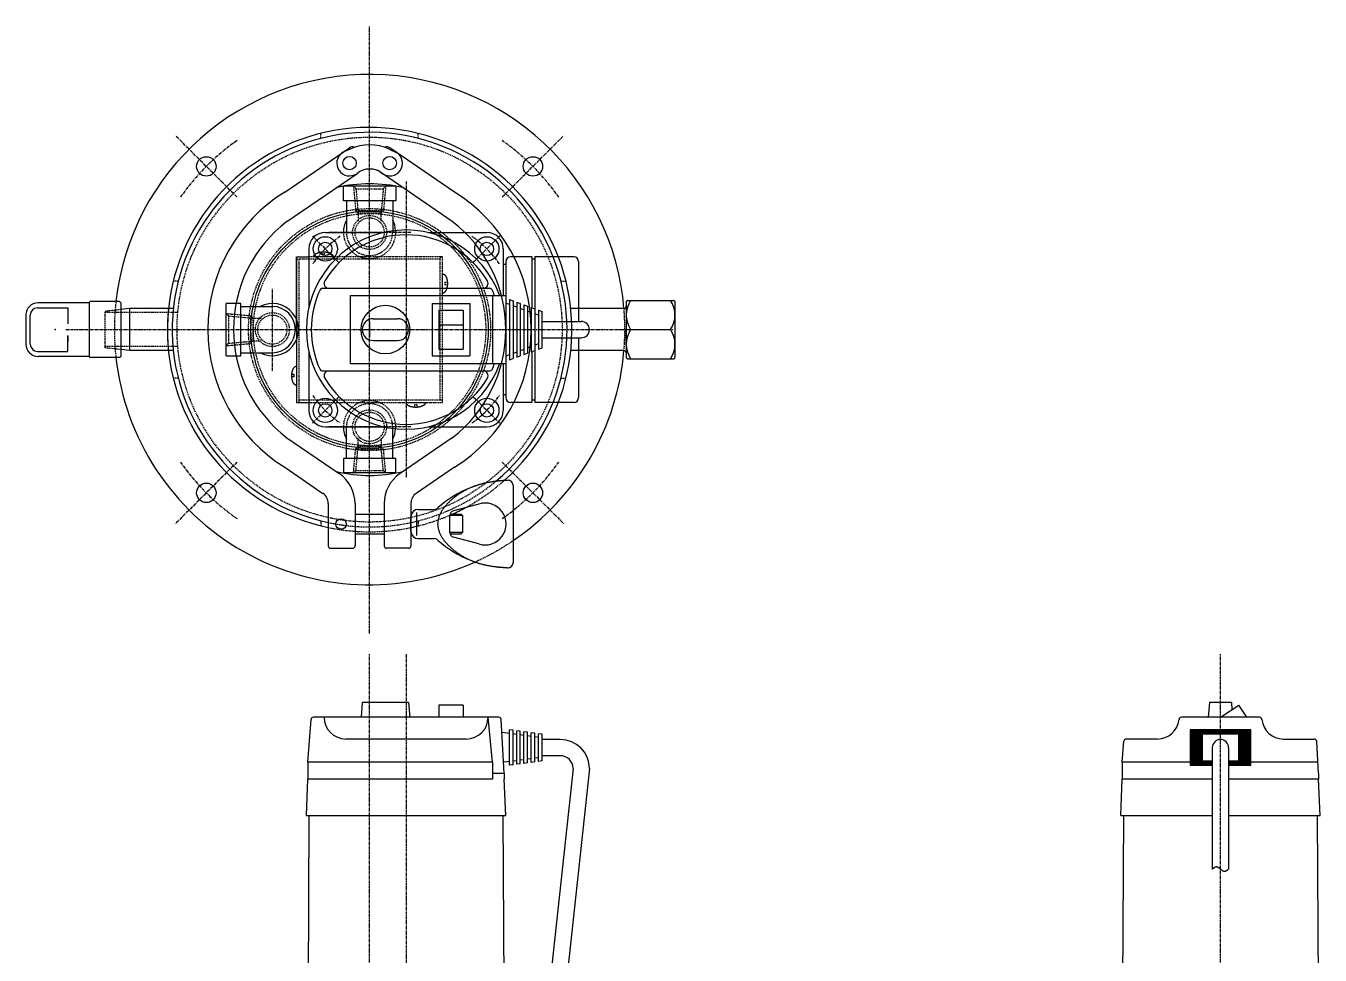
# Model space of a CAD drawing. Extents: x 248 to 1051, y -44 to 964.
# Drawn here: x 275 to 808, y 581 to 964 of the extents above; entities that cross this region are included whole.
import ezdxf

# ---------------------------------------------------------------- set-up
doc = ezdxf.new("R2010")
doc.units = 0
doc.linetypes.add('CENTER', pattern=[2, 1.25, -0.25, 0.25, -0.25])
doc.linetypes.add('DASHED', pattern=[0.75, 0.5, -0.25])
doc.layers.get('0').update_dxf_attribs({"linetype": 'CONTINUOUS'})
doc.layers.add('CENTER', color=1, linetype='CENTER')

msp = doc.modelspace()

# ---------------------------------------------------------------- linework, layer by layer
at = {"color": 3, "linetype": 'DASHED'}
for p, q in [((396.5, 917.21), (396.5, 919.28)), ((436.5, 917.21), (436.5, 919.28)), ((409.88, 897.52), (410.88, 896.52)), ((409.88, 897.52), (410.77, 887.54)), ((410.88, 896.52), (422.13, 896.52)), ((410.88, 896.52), (411.77, 886.54)), ((422.13, 896.52), (421.24, 886.54)), ((423.13, 897.52), (422.13, 896.52)), ((423.13, 897.52), (422.24, 887.54)), ((410.77, 887.54), (422.24, 887.54)), ((410.77, 887.54), (411.77, 886.54)), ((411.77, 886.54), (411.77, 883.15)), ((411.77, 886.54), (421.24, 886.54)), ((421.24, 883.15), (421.24, 886.54)), ((445.5, 868.52), (391.5, 868.52)), ((401.48, 868.52), (393.52, 868.52)), ((397, 869.52), (397, 870.5)), ((397, 869.52), (398, 869.52)), ((398, 869.52), (398, 870.5)), ((446.5, 868.52), (445.5, 868.52)), ((445.5, 868.52), (445.5, 867.52)), ((446.5, 809.52), (446.5, 868.52)), ((386.5, 867.52), (387.5, 867.52)), ((445.5, 867.52), (387.5, 867.52)), ((387.5, 809.52), (387.5, 867.52)), ((445.5, 809.52), (445.5, 867.52)), ((337.8, 858.52), (335.74, 858.52)), ((446.5, 853.53), (446.5, 861.5)), ((447.5, 858.02), (448.49, 858.02)), ((447.5, 858.02), (447.5, 857.02)), ((495.2, 858.52), (497.26, 858.52)), ((447.5, 857.02), (448.49, 857.02)), ((314.11, 846.75), (307.76, 846.02)), ((307.76, 831.02), (307.76, 846.02)), ((314.11, 845.52), (307.76, 845.52)), ((337.63, 845.52), (314.11, 845.52)), ((357.5, 845.14), (358.5, 844.14)), ((357.5, 845.14), (367.47, 844.25)), ((358.5, 844.14), (358.5, 832.89)), ((358.5, 844.14), (368.47, 843.25)), ((367.47, 844.25), (367.47, 832.78)), ((367.47, 844.25), (368.47, 843.25)), ((368.47, 843.25), (371.87, 843.25)), ((368.47, 843.25), (368.47, 833.78)), ((314.11, 831.52), (307.76, 831.52)), ((314.11, 830.29), (307.76, 831.02)), ((337.63, 831.52), (314.11, 831.52)), ((357.5, 831.89), (358.5, 832.89)), ((357.5, 831.89), (367.47, 832.78)), ((358.5, 832.89), (368.47, 833.78)), ((371.87, 833.78), (368.47, 833.78)), ((337.8, 818.52), (335.74, 818.52)), ((495.2, 818.52), (497.26, 818.52)), ((387.5, 808.52), (387.5, 809.52)), ((445.5, 809.52), (387.5, 809.52)), ((446.5, 809.52), (445.5, 809.52)), ((446.5, 808.52), (446.5, 809.52)), ((391.5, 808.52), (446.5, 808.52)), ((431.52, 808.52), (439.48, 808.52)), ((435, 807.52), (435, 806.53)), ((436, 807.52), (435, 807.52)), ((436, 807.52), (436, 806.53)), ((411.77, 790.49), (411.77, 793.88)), ((421.24, 793.88), (421.24, 790.49)), ((409.88, 779.52), (410.77, 789.49)), ((410.77, 789.49), (411.77, 790.49)), ((410.77, 789.49), (422.24, 789.49)), ((410.88, 780.52), (411.77, 790.49)), ((411.77, 790.49), (421.24, 790.49)), ((422.13, 780.52), (421.24, 790.49)), ((423.13, 779.52), (422.24, 789.49)), ((409.88, 779.52), (410.88, 780.52)), ((410.88, 780.52), (422.13, 780.52)), ((423.13, 779.52), (422.13, 780.52)), ((396.5, 759.82), (396.5, 757.76)), ((436.5, 759.82), (436.5, 757.76))]:
    msp.add_line(p, q, dxfattribs=at)
at = {"color": 7, "linetype": 'CONTINUOUS'}
for p, q in [((381.59, 895.12), (408.23, 913.36)), ((408.48, 912.84), (405.28, 911.35)), ((424.52, 912.84), (427.76, 911.32)), ((451.41, 895.12), (424.77, 913.36)), ((382.5, 883.02), (411.22, 902.68)), ((450.5, 883.02), (419.73, 904.08)), ((405.75, 891.52), (405.75, 897.52)), ((427.25, 897.52), (405.75, 897.52)), ((427.25, 897.52), (427.25, 891.52)), ((427.25, 891.52), (405.75, 891.52)), ((407, 891.52), (407, 878.52)), ((426, 891.52), (426, 878.52)), ((398.3, 878.52), (422.5, 878.52)), ((440.5, 878.52), (464.7, 878.52)), ((386.5, 868.52), (386.5, 867.52)), ((386.5, 838.52), (386.5, 868.52)), ((386.5, 868.52), (391.5, 868.52)), ((386.5, 868.52), (391.5, 868.52)), ((391.5, 871.72), (391.5, 847.52)), ((471.5, 871.72), (471.5, 852.52)), ((483.25, 868.52), (474.5, 868.52)), ((483.25, 868.52), (483.25, 847.57)), ((500.5, 868.52), (484.5, 868.52)), ((484.5, 868.52), (484.5, 808.52)), ((386.5, 867.52), (386.5, 867.52)), ((386.5, 867.52), (386.5, 808.52)), ((472.5, 865.38), (471.5, 865.38)), ((472.5, 866.52), (472.5, 810.52)), ((484.5, 867.52), (483.25, 867.52)), ((502.5, 866.52), (502.5, 841.87)), ((397.03, 855.52), (465.97, 855.52)), ((408.5, 852.52), (408.5, 824.52)), ((408.5, 852.52), (472.5, 852.52)), ((467, 852.52), (467, 824.52)), ((472.5, 852.52), (472.5, 824.52)), ((279.89, 847.48), (292.43, 847.48)), ((301.11, 849.52), (280.11, 849.52)), ((292.43, 847.48), (292.43, 840.91)), ((301.11, 849.52), (301.11, 827.52)), ((313.61, 850.02), (301.61, 850.02)), ((314.11, 849.52), (314.11, 827.52)), ((317.76, 847.17), (314.11, 846.75)), ((314.11, 846.75), (314.11, 830.29)), ((314.11, 846.75), (314.11, 830.29)), ((335.76, 847.17), (317.76, 847.17)), ((317.76, 847.17), (317.76, 829.87)), ((357.5, 827.77), (357.5, 849.27)), ((363.5, 849.27), (357.5, 849.27)), ((363.5, 827.77), (363.5, 849.27)), ((363.5, 848.02), (376.5, 848.02)), ((442.25, 849.27), (457.75, 849.27)), ((442.25, 849.27), (442.25, 827.77)), ((445, 846.52), (455, 846.52)), ((445, 846.52), (445, 830.52)), ((455, 846.52), (455, 830.52)), ((457.75, 849.27), (457.75, 827.77)), ((474, 848.84), (472.5, 849.39)), ((474, 850.97), (475.5, 850.42)), ((474, 850.97), (474, 826.07)), ((475.5, 850.42), (475.5, 826.62)), ((477, 847.74), (475.5, 848.29)), ((477, 849.87), (478.5, 849.32)), ((477, 849.87), (477, 827.17)), ((478.5, 849.32), (478.5, 827.72)), ((480, 846.64), (478.5, 847.19)), ((480, 848.77), (481.5, 848.22)), ((480, 848.77), (480, 828.27)), ((481.5, 848.22), (481.5, 828.82)), ((483, 847.67), (484.5, 847.12)), ((483, 847.67), (483, 829.37)), ((484.5, 847.12), (484.5, 829.92)), ((486, 846.57), (487.5, 846.02)), ((486, 846.57), (486, 830.47)), ((521.11, 847.17), (499.25, 847.17)), ((522.11, 850.02), (522.11, 848.17)), ((522.11, 848.17), (522.11, 828.87)), ((522.61, 850.52), (541.61, 850.52)), ((542.11, 850.02), (542.11, 827.02)), ((275.11, 844.52), (275.11, 832.52)), ((276.89, 832.55), (276.89, 844.48)), ((416.5, 841.66), (416.5, 835.38)), ((418, 843.02), (428, 843.02)), ((483, 845.54), (481.5, 846.09)), ((486, 844.44), (484.5, 844.99)), ((487.5, 831.02), (487.5, 846.02)), ((487.5, 841.87), (503.58, 841.87)), ((292.43, 829.55), (292.43, 836.12)), ((292.43, 835.99), (292.43, 833.45)), ((386.5, 838.52), (386.5, 808.52)), ((414.27, 838.52), (418.73, 838.52)), ((445, 840.52), (455, 840.52)), ((522.11, 838.52), (539.28, 838.52)), ((522.11, 831.98), (522.11, 838.52)), ((522.11, 831.98), (522.11, 838.52)), ((522.11, 831.98), (522.11, 838.52)), ((523.87, 838.52), (540.35, 838.52)), ((418, 834.02), (428, 834.02)), ((483, 831.5), (481.5, 830.95)), ((486, 832.6), (484.5, 832.05)), ((486, 830.47), (487.5, 831.02)), ((487.5, 835.17), (503.58, 835.17)), ((502.5, 835.17), (502.5, 810.52)), ((279.89, 829.55), (292.43, 829.55)), ((301.11, 827.52), (280.11, 827.52)), ((313.61, 827.02), (301.61, 827.02)), ((317.76, 829.87), (314.11, 830.29)), ((335.76, 829.87), (317.76, 829.87)), ((357.5, 827.77), (363.5, 827.77)), ((363.5, 829.02), (376.5, 829.02)), ((391.5, 829.52), (391.5, 805.32)), ((442.25, 827.77), (457.75, 827.77)), ((445, 830.52), (455, 830.52)), ((474, 828.2), (472.5, 827.65)), ((474, 826.07), (475.5, 826.62)), ((477, 829.3), (475.5, 828.75)), ((477, 827.17), (478.5, 827.72)), ((480, 830.4), (478.5, 829.85)), ((480, 828.27), (481.5, 828.82)), ((483, 829.37), (484.5, 829.92)), ((483.25, 829.46), (483.25, 808.52)), ((521.11, 829.87), (499.25, 829.87)), ((522.11, 828.87), (522.11, 827.02)), ((522.61, 826.52), (541.61, 826.52)), ((385.5, 820.02), (384.52, 820.02)), ((385.5, 819.02), (385.5, 820.02)), ((386.5, 823.5), (386.5, 815.53)), ((397.03, 821.52), (465.97, 821.52)), ((408.5, 824.52), (472.5, 824.52)), ((471.5, 824.52), (471.5, 805.32)), ((385.5, 819.02), (384.52, 819.02)), ((472.5, 811.65), (471.5, 811.65)), ((484.5, 809.51), (483.25, 809.51)), ((386.5, 808.52), (391.5, 808.52)), ((387.5, 808.52), (391.5, 808.52)), ((483.25, 808.52), (474.5, 808.52)), ((500.5, 808.52), (484.5, 808.52)), ((382.5, 794.02), (403.98, 779.32)), ((398.3, 798.52), (422.5, 798.52)), ((407, 785.52), (407, 798.52)), ((426, 785.52), (426, 798.52)), ((450.5, 794.02), (429.03, 779.32)), ((440.5, 798.52), (464.7, 798.52)), ((405.75, 785.52), (405.75, 779.52)), ((427.25, 785.52), (405.75, 785.52)), ((427.25, 779.52), (427.25, 785.52)), ((381.59, 781.92), (397.33, 771.14)), ((427.25, 779.52), (405.75, 779.52)), ((451.41, 781.92), (435.68, 771.14)), ((475.5, 774.52), (475.5, 742.52)), ((399.5, 767.02), (399.5, 749.52)), ((410.5, 766.94), (410.5, 749.52)), ((422.5, 766.94), (422.5, 749.52)), ((433.5, 767.02), (433.5, 749.52)), ((461.43, 766.74), (450.98, 763.92)), ((410.5, 762.52), (422.5, 762.52)), ((433.5, 755.52), (433.5, 761.52)), ((435.74, 763.3), (435.74, 753.74)), ((436.5, 764.52), (443.1, 764.52)), ((449.5, 755.05), (449.5, 761.99)), ((454.75, 761.97), (449.5, 761.97)), ((449.57, 762.52), (454.2, 762.52)), ((454.2, 762.52), (454.75, 761.97)), ((454.75, 761.97), (454.75, 755.07)), ((410.5, 754.52), (422.5, 754.52)), ((436.5, 752.52), (443.1, 752.52)), ((454.75, 755.07), (449.5, 755.07)), ((449.57, 754.52), (454.2, 754.52)), ((461.43, 750.29), (450.98, 753.12)), ((454.2, 754.52), (454.75, 755.07)), ((400.5, 748.52), (409.5, 748.52)), ((432.5, 748.52), (423.5, 748.52)), ((413.5, 685.02), (413, 679.02)), ((432.5, 685.02), (413.5, 685.02)), ((432.5, 685.02), (433, 679.02)), ((445, 684.02), (445, 679.02)), ((455, 684.02), (445, 684.02)), ((455, 684.02), (455, 679.02)), ((762, 685.02), (761.5, 679.02)), ((771, 685.02), (762, 685.02)), ((766.5, 679.02), (774, 684.02)), ((771, 685.02), (771.24, 682.17)), ((777.33, 679.02), (774, 684.02)), ((391.1, 660.52), (392.43, 678.09)), ((469.57, 679.02), (393.43, 679.02)), ((467, 660.52), (465.25, 679.02)), ((471.9, 656.02), (470.57, 678.09)), ((782.55, 679.02), (750.45, 679.02)), ((474, 672.32), (470.98, 672.72)), ((475.5, 673.62), (474, 673.82)), ((474, 659.22), (474, 673.82)), ((475.5, 659.42), (475.5, 673.62)), ((476.99, 671.92), (475.5, 672.12)), ((478.5, 673.22), (477, 673.42)), ((477, 659.62), (477, 673.42)), ((478.5, 659.82), (478.5, 673.22)), ((480, 671.52), (478.5, 671.72)), ((480, 660.02), (480, 673.02)), ((481.5, 672.82), (480, 673.02)), ((481.5, 660.22), (481.5, 672.82)), ((483, 671.12), (481.5, 671.32)), ((484.5, 672.42), (483, 672.62)), ((483, 660.42), (483, 672.62)), ((484.5, 660.62), (484.5, 672.42)), ((486, 670.72), (484.5, 670.92)), ((487.5, 672.02), (486, 672.22)), ((486, 660.82), (486, 672.22)), ((487.5, 661.02), (487.5, 672.02)), ((778.95, 673.82), (754.05, 673.82)), ((754.05, 673.82), (754.05, 659.22)), ((778.4, 673.62), (754.6, 673.62)), ((754.6, 673.62), (754.6, 659.42)), ((777.85, 673.42), (755.15, 673.42)), ((755.15, 673.42), (755.15, 659.62)), ((777.3, 673.22), (755.7, 673.22)), ((755.7, 673.22), (755.7, 659.82)), ((776.75, 673.02), (756.25, 673.02)), ((756.25, 673.02), (756.25, 660.02)), ((776.2, 672.82), (756.8, 672.82)), ((756.8, 672.82), (756.8, 660.22)), ((775.65, 672.62), (757.35, 672.62)), ((757.35, 672.62), (757.35, 660.42)), ((775.1, 672.42), (757.9, 672.42)), ((757.9, 672.42), (757.9, 660.62)), ((774.55, 672.22), (758.45, 672.22)), ((758.45, 672.22), (758.45, 660.82)), ((774, 672.02), (759, 672.02)), ((759, 672.02), (759, 661.02)), ((774, 661.02), (774, 672.02)), ((774.55, 660.82), (774.55, 672.22)), ((775.1, 660.62), (775.1, 672.42)), ((775.65, 660.42), (775.65, 672.62)), ((776.2, 660.22), (776.2, 672.82)), ((776.75, 660.02), (776.75, 673.02)), ((777.3, 659.82), (777.3, 673.22)), ((777.85, 659.62), (777.85, 673.42)), ((778.4, 659.42), (778.4, 673.62)), ((778.95, 659.22), (778.95, 673.82)), ((456.25, 670.02), (406.75, 670.02)), ((494.93, 669.87), (487.5, 669.87)), ((726.1, 660.52), (726.75, 669.09)), ((740.5, 670.02), (727.75, 670.02)), ((763.15, 666.52), (763.15, 616.52)), ((769.85, 666.52), (769.85, 616.52)), ((792.5, 670.02), (805.12, 670.02)), ((806.9, 656.02), (806.11, 669.08)), ((391.1, 660.52), (391.1, 653.52)), ((467, 660.52), (391.1, 660.52)), ((467, 660.52), (467, 653.52)), ((474, 660.72), (471.91, 660.44)), ((476.99, 661.11), (475.5, 660.92)), ((480, 661.52), (478.5, 661.32)), ((481.5, 660.22), (480, 660.02)), ((483, 661.92), (481.5, 661.72)), ((484.5, 660.62), (483, 660.42)), ((486, 662.32), (484.5, 662.12)), ((487.5, 661.02), (486, 660.82)), ((494.93, 663.17), (487.5, 663.17)), ((754.05, 660.52), (726.1, 660.52)), ((726.1, 660.52), (726.1, 653.52)), ((756.8, 660.22), (763.15, 660.22)), ((757.35, 660.42), (763.15, 660.42)), ((757.9, 660.62), (763.15, 660.62)), ((758.45, 660.82), (763.15, 660.82)), ((759, 661.02), (763.15, 661.02)), ((769.85, 661.02), (774, 661.02)), ((769.85, 660.82), (774.55, 660.82)), ((769.85, 660.62), (775.1, 660.62)), ((769.85, 660.42), (775.65, 660.42)), ((769.85, 660.22), (776.2, 660.22)), ((806.63, 660.52), (778.95, 660.52)), ((467, 656.02), (471.9, 656.02)), ((471.9, 656.02), (471.9, 653.52)), ((475.5, 659.42), (474, 659.22)), ((478.5, 659.82), (477, 659.62)), ((500.23, 657.87), (490.78, 570.69)), ((506.93, 657.87), (497.44, 570.32)), ((754.05, 659.22), (763.15, 659.22)), ((754.6, 659.42), (763.15, 659.42)), ((755.15, 659.62), (763.15, 659.62)), ((755.7, 659.82), (763.15, 659.82)), ((756.25, 660.02), (763.15, 660.02)), ((769.85, 660.02), (776.75, 660.02)), ((769.85, 659.82), (777.3, 659.82)), ((769.85, 659.62), (777.85, 659.62)), ((769.85, 659.42), (778.4, 659.42)), ((769.85, 659.22), (778.95, 659.22)), ((806.9, 656.02), (806.9, 653.52)), ((390.5, 638.52), (391.1, 653.52)), ((467, 653.52), (391.1, 653.52)), ((472.5, 638.52), (471.9, 653.52)), ((725.5, 638.52), (726.1, 653.52)), ((763.15, 653.52), (726.1, 653.52)), ((806.9, 653.52), (769.85, 653.52)), ((807.5, 638.52), (806.9, 653.52)), ((390.5, 638.52), (472.5, 638.52)), ((391.3, 567.02), (391.7, 638.52)), ((471.3, 638.52), (471.7, 567.02)), ((725.5, 638.52), (763.15, 638.52)), ((726.3, 567.02), (726.7, 638.52)), ((769.85, 638.52), (807.5, 638.52)), ((806.3, 638.52), (806.7, 567.02))]:
    msp.add_line(p, q, dxfattribs=at)
at = {"color": 3, "linetype": 'DASHED'}
for points in [[(393.52, 868.52, 0), (393.52, 868.57, 0), (393.52, 868.62, 0), (393.53, 868.66, 0), (393.54, 868.71, 0), (393.55, 868.76, 0), (393.56, 868.81, 0), (393.58, 868.86, 0), (393.59, 868.91, 0), (393.61, 868.96, 0), (393.64, 869, 0), (393.66, 869.05, 0), (393.69, 869.1, 0), (393.72, 869.14, 0), (393.75, 869.19, 0), (393.78, 869.24, 0), (393.82, 869.28, 0), (393.86, 869.33, 0), (393.9, 869.37, 0), (393.94, 869.42, 0), (393.99, 869.46, 0), (394.04, 869.5, 0), (394.08, 869.54, 0), (394.13, 869.59, 0), (394.19, 869.63, 0), (394.24, 869.67, 0), (394.3, 869.71, 0), (394.36, 869.75, 0), (394.42, 869.78, 0), (394.48, 869.82, 0), (394.55, 869.86, 0), (394.62, 869.9, 0), (394.68, 869.93, 0), (394.75, 869.97, 0), (394.83, 870, 0), (394.9, 870.03, 0), (394.97, 870.06, 0), (395.05, 870.09, 0), (395.13, 870.12, 0), (395.21, 870.15, 0), (395.29, 870.18, 0), (395.37, 870.21, 0), (395.45, 870.23, 0), (395.54, 870.26, 0), (395.62, 870.28, 0), (395.71, 870.3, 0), (395.8, 870.32, 0), (395.89, 870.35, 0), (395.98, 870.36, 0), (396.07, 870.38, 0), (396.16, 870.4, 0), (396.25, 870.42, 0), (396.34, 870.43, 0), (396.44, 870.44, 0), (396.53, 870.46, 0), (396.63, 870.47, 0), (396.72, 870.48, 0), (396.82, 870.49, 0), (396.92, 870.5, 0), (397.01, 870.5, 0), (397.11, 870.51, 0), (397.21, 870.51, 0), (397.31, 870.51, 0), (397.4, 870.52, 0), (397.5, 870.52, 0), (397.6, 870.52, 0), (397.7, 870.51, 0), (397.79, 870.51, 0), (397.89, 870.51, 0), (397.99, 870.5, 0), (398.08, 870.5, 0), (398.18, 870.49, 0), (398.28, 870.48, 0), (398.37, 870.47, 0), (398.47, 870.46, 0), (398.56, 870.44, 0), (398.66, 870.43, 0), (398.75, 870.42, 0), (398.84, 870.4, 0), (398.94, 870.38, 0), (399.02, 870.36, 0), (399.12, 870.35, 0), (399.2, 870.32, 0), (399.29, 870.3, 0), (399.38, 870.28, 0), (399.46, 870.26, 0), (399.55, 870.23, 0), (399.63, 870.21, 0), (399.71, 870.18, 0), (399.8, 870.15, 0), (399.87, 870.12, 0), (399.95, 870.09, 0), (400.03, 870.06, 0), (400.1, 870.03, 0), (400.18, 870, 0), (400.25, 869.97, 0), (400.32, 869.93, 0), (400.39, 869.9, 0), (400.45, 869.86, 0), (400.52, 869.82, 0), (400.58, 869.78, 0), (400.64, 869.75, 0), (400.7, 869.71, 0), (400.76, 869.67, 0), (400.81, 869.63, 0), (400.87, 869.59, 0), (400.92, 869.54, 0), (400.97, 869.5, 0), (401.01, 869.46, 0), (401.06, 869.42, 0), (401.1, 869.37, 0), (401.14, 869.33, 0), (401.18, 869.28, 0), (401.22, 869.24, 0), (401.25, 869.19, 0), (401.28, 869.14, 0), (401.31, 869.1, 0), (401.34, 869.05, 0), (401.37, 869, 0), (401.39, 868.96, 0), (401.41, 868.91, 0), (401.43, 868.86, 0), (401.44, 868.81, 0), (401.45, 868.76, 0), (401.46, 868.71, 0), (401.47, 868.66, 0), (401.48, 868.62, 0), (401.48, 868.57, 0), (401.49, 868.52, 0)], [(446.5, 861.5, 0), (446.55, 861.5, 0), (446.6, 861.5, 0), (446.65, 861.49, 0), (446.7, 861.48, 0), (446.75, 861.47, 0), (446.79, 861.46, 0), (446.84, 861.44, 0), (446.89, 861.42, 0), (446.94, 861.4, 0), (446.99, 861.38, 0), (447.03, 861.36, 0), (447.08, 861.33, 0), (447.13, 861.3, 0), (447.18, 861.27, 0), (447.22, 861.23, 0), (447.27, 861.2, 0), (447.31, 861.16, 0), (447.36, 861.12, 0), (447.4, 861.08, 0), (447.44, 861.03, 0), (447.49, 860.98, 0), (447.53, 860.93, 0), (447.57, 860.88, 0), (447.61, 860.83, 0), (447.65, 860.77, 0), (447.69, 860.72, 0), (447.73, 860.66, 0), (447.77, 860.6, 0), (447.81, 860.53, 0), (447.84, 860.47, 0), (447.88, 860.4, 0), (447.92, 860.33, 0), (447.95, 860.26, 0), (447.98, 860.19, 0), (448.01, 860.12, 0), (448.05, 860.04, 0), (448.08, 859.97, 0), (448.11, 859.89, 0), (448.14, 859.81, 0), (448.16, 859.73, 0), (448.19, 859.65, 0), (448.22, 859.57, 0), (448.24, 859.48, 0), (448.26, 859.39, 0), (448.29, 859.31, 0), (448.31, 859.22, 0), (448.33, 859.13, 0), (448.35, 859.04, 0), (448.37, 858.95, 0), (448.38, 858.86, 0), (448.4, 858.77, 0), (448.42, 858.67, 0), (448.43, 858.58, 0), (448.44, 858.48, 0), (448.45, 858.39, 0), (448.46, 858.29, 0), (448.47, 858.2, 0), (448.48, 858.1, 0), (448.49, 858, 0), (448.49, 857.91, 0), (448.5, 857.81, 0), (448.5, 857.71, 0), (448.5, 857.61, 0), (448.5, 857.52, 0), (448.5, 857.42, 0), (448.5, 857.32, 0), (448.5, 857.22, 0), (448.49, 857.13, 0), (448.49, 857.03, 0), (448.48, 856.93, 0), (448.47, 856.84, 0), (448.46, 856.74, 0), (448.45, 856.64, 0), (448.44, 856.55, 0), (448.43, 856.45, 0), (448.42, 856.36, 0), (448.4, 856.27, 0), (448.38, 856.17, 0), (448.37, 856.08, 0), (448.35, 855.99, 0), (448.33, 855.9, 0), (448.31, 855.81, 0), (448.29, 855.73, 0), (448.26, 855.64, 0), (448.24, 855.55, 0), (448.22, 855.47, 0), (448.19, 855.38, 0), (448.16, 855.3, 0), (448.14, 855.22, 0), (448.11, 855.14, 0), (448.08, 855.07, 0), (448.05, 854.99, 0), (448.01, 854.91, 0), (447.98, 854.84, 0), (447.95, 854.77, 0), (447.92, 854.7, 0), (447.88, 854.63, 0), (447.84, 854.57, 0), (447.81, 854.5, 0), (447.77, 854.44, 0), (447.73, 854.38, 0), (447.69, 854.32, 0), (447.65, 854.26, 0), (447.61, 854.2, 0), (447.57, 854.15, 0), (447.53, 854.1, 0), (447.49, 854.05, 0), (447.44, 854, 0), (447.4, 853.96, 0), (447.36, 853.91, 0), (447.31, 853.88, 0), (447.27, 853.84, 0), (447.22, 853.8, 0), (447.18, 853.77, 0), (447.13, 853.73, 0), (447.08, 853.7, 0), (447.03, 853.68, 0), (446.99, 853.65, 0), (446.94, 853.63, 0), (446.89, 853.61, 0), (446.84, 853.59, 0), (446.79, 853.58, 0), (446.75, 853.56, 0), (446.7, 853.55, 0), (446.65, 853.54, 0), (446.6, 853.54, 0), (446.55, 853.53, 0), (446.5, 853.53, 0)], [(439.49, 808.52, 0), (439.48, 808.47, 0), (439.48, 808.42, 0), (439.47, 808.37, 0), (439.46, 808.32, 0), (439.45, 808.27, 0), (439.44, 808.22, 0), (439.43, 808.17, 0), (439.41, 808.13, 0), (439.39, 808.08, 0), (439.37, 808.03, 0), (439.34, 807.98, 0), (439.31, 807.94, 0), (439.28, 807.89, 0), (439.25, 807.84, 0), (439.22, 807.8, 0), (439.18, 807.75, 0), (439.14, 807.71, 0), (439.1, 807.66, 0), (439.06, 807.62, 0), (439.01, 807.57, 0), (438.97, 807.53, 0), (438.92, 807.49, 0), (438.87, 807.45, 0), (438.81, 807.4, 0), (438.76, 807.37, 0), (438.7, 807.33, 0), (438.64, 807.29, 0), (438.58, 807.25, 0), (438.52, 807.21, 0), (438.45, 807.17, 0), (438.39, 807.14, 0), (438.32, 807.1, 0), (438.25, 807.07, 0), (438.18, 807.03, 0), (438.1, 807, 0), (438.03, 806.97, 0), (437.95, 806.94, 0), (437.87, 806.91, 0), (437.8, 806.88, 0), (437.71, 806.85, 0), (437.63, 806.83, 0), (437.55, 806.8, 0), (437.46, 806.78, 0), (437.38, 806.75, 0), (437.29, 806.73, 0), (437.2, 806.71, 0), (437.12, 806.69, 0), (437.02, 806.67, 0), (436.94, 806.65, 0), (436.84, 806.63, 0), (436.75, 806.62, 0), (436.66, 806.6, 0), (436.56, 806.59, 0), (436.47, 806.58, 0), (436.37, 806.57, 0), (436.28, 806.55, 0), (436.18, 806.55, 0), (436.08, 806.54, 0), (435.99, 806.53, 0), (435.89, 806.53, 0), (435.79, 806.52, 0), (435.7, 806.52, 0), (435.6, 806.52, 0), (435.5, 806.52, 0), (435.4, 806.52, 0), (435.31, 806.52, 0), (435.21, 806.52, 0), (435.11, 806.53, 0), (435.01, 806.53, 0), (434.92, 806.54, 0), (434.82, 806.55, 0), (434.72, 806.55, 0), (434.63, 806.57, 0), (434.53, 806.58, 0), (434.44, 806.59, 0), (434.34, 806.6, 0), (434.25, 806.62, 0), (434.16, 806.63, 0), (434.07, 806.65, 0), (433.98, 806.67, 0), (433.89, 806.69, 0), (433.8, 806.71, 0), (433.71, 806.73, 0), (433.62, 806.75, 0), (433.54, 806.78, 0), (433.45, 806.8, 0), (433.37, 806.83, 0), (433.29, 806.85, 0), (433.21, 806.88, 0), (433.13, 806.91, 0), (433.05, 806.94, 0), (432.97, 806.97, 0), (432.9, 807, 0), (432.83, 807.03, 0), (432.75, 807.07, 0), (432.68, 807.1, 0), (432.62, 807.14, 0), (432.55, 807.17, 0), (432.48, 807.21, 0), (432.42, 807.25, 0), (432.36, 807.29, 0), (432.3, 807.33, 0), (432.24, 807.37, 0), (432.19, 807.4, 0), (432.13, 807.45, 0), (432.08, 807.49, 0), (432.04, 807.53, 0), (431.99, 807.57, 0), (431.94, 807.62, 0), (431.9, 807.66, 0), (431.86, 807.71, 0), (431.82, 807.75, 0), (431.78, 807.8, 0), (431.75, 807.84, 0), (431.72, 807.89, 0), (431.69, 807.94, 0), (431.66, 807.98, 0), (431.64, 808.03, 0), (431.61, 808.08, 0), (431.59, 808.13, 0), (431.58, 808.17, 0), (431.56, 808.22, 0), (431.55, 808.27, 0), (431.54, 808.32, 0), (431.53, 808.37, 0), (431.52, 808.42, 0), (431.52, 808.47, 0), (431.52, 808.52, 0)]]:
    msp.add_polyline3d(points, dxfattribs=at)
at = {"color": 7, "linetype": 'CONTINUOUS'}
msp.add_polyline3d([(386.5, 815.53, 0), (386.45, 815.53, 0), (386.4, 815.54, 0), (386.35, 815.54, 0), (386.31, 815.55, 0), (386.26, 815.56, 0), (386.21, 815.58, 0), (386.16, 815.59, 0), (386.11, 815.61, 0), (386.06, 815.63, 0), (386.01, 815.65, 0), (385.97, 815.68, 0), (385.92, 815.7, 0), (385.87, 815.73, 0), (385.83, 815.77, 0), (385.78, 815.8, 0), (385.74, 815.84, 0), (385.69, 815.88, 0), (385.65, 815.91, 0), (385.6, 815.96, 0), (385.56, 816, 0), (385.51, 816.05, 0), (385.47, 816.1, 0), (385.43, 816.15, 0), (385.39, 816.2, 0), (385.35, 816.26, 0), (385.31, 816.32, 0), (385.27, 816.38, 0), (385.23, 816.44, 0), (385.19, 816.5, 0), (385.16, 816.57, 0), (385.12, 816.63, 0), (385.09, 816.7, 0), (385.05, 816.77, 0), (385.02, 816.84, 0), (384.99, 816.91, 0), (384.95, 816.99, 0), (384.92, 817.07, 0), (384.89, 817.14, 0), (384.87, 817.22, 0), (384.84, 817.3, 0), (384.81, 817.38, 0), (384.79, 817.47, 0), (384.76, 817.55, 0), (384.74, 817.64, 0), (384.71, 817.73, 0), (384.69, 817.81, 0), (384.67, 817.9, 0), (384.65, 817.99, 0), (384.63, 818.08, 0), (384.62, 818.17, 0), (384.6, 818.27, 0), (384.59, 818.36, 0), (384.57, 818.45, 0), (384.56, 818.55, 0), (384.55, 818.64, 0), (384.54, 818.74, 0), (384.53, 818.84, 0), (384.52, 818.93, 0), (384.52, 819.03, 0), (384.51, 819.13, 0), (384.51, 819.22, 0), (384.5, 819.32, 0), (384.5, 819.42, 0), (384.5, 819.52, 0), (384.5, 819.61, 0), (384.5, 819.71, 0), (384.51, 819.81, 0), (384.51, 819.91, 0), (384.52, 820, 0), (384.52, 820.1, 0), (384.53, 820.2, 0), (384.54, 820.29, 0), (384.55, 820.39, 0), (384.56, 820.48, 0), (384.57, 820.58, 0), (384.59, 820.67, 0), (384.6, 820.77, 0), (384.62, 820.86, 0), (384.63, 820.95, 0), (384.65, 821.04, 0), (384.67, 821.13, 0), (384.69, 821.22, 0), (384.71, 821.31, 0), (384.74, 821.39, 0), (384.76, 821.48, 0), (384.79, 821.57, 0), (384.81, 821.65, 0), (384.84, 821.73, 0), (384.87, 821.81, 0), (384.89, 821.89, 0), (384.92, 821.97, 0), (384.95, 822.04, 0), (384.99, 822.12, 0), (385.02, 822.19, 0), (385.05, 822.26, 0), (385.09, 822.33, 0), (385.12, 822.4, 0), (385.16, 822.47, 0), (385.19, 822.53, 0), (385.23, 822.6, 0), (385.27, 822.66, 0), (385.31, 822.72, 0), (385.35, 822.77, 0), (385.39, 822.83, 0), (385.43, 822.88, 0), (385.47, 822.93, 0), (385.51, 822.98, 0), (385.56, 823.03, 0), (385.6, 823.08, 0), (385.65, 823.12, 0), (385.69, 823.16, 0), (385.74, 823.2, 0), (385.78, 823.23, 0), (385.83, 823.27, 0), (385.87, 823.3, 0), (385.92, 823.33, 0), (385.97, 823.36, 0), (386.01, 823.38, 0), (386.06, 823.4, 0), (386.11, 823.42, 0), (386.16, 823.44, 0), (386.21, 823.46, 0), (386.26, 823.47, 0), (386.31, 823.48, 0), (386.35, 823.49, 0), (386.4, 823.5, 0), (386.45, 823.5, 0), (386.5, 823.5, 0)], dxfattribs=at)
at = {"color": 7}
for points in [[(473.44, 776.52, 0), (473.12, 776.49, 0), (472.81, 776.47, 0), (472.5, 776.44, 0), (472.18, 776.42, 0), (471.87, 776.39, 0), (471.56, 776.37, 0), (471.24, 776.34, 0), (470.93, 776.31, 0), (470.62, 776.28, 0), (470.3, 776.25, 0), (469.99, 776.23, 0), (469.68, 776.19, 0), (469.36, 776.16, 0), (469.05, 776.13, 0), (468.73, 776.09, 0), (468.42, 776.06, 0), (468.11, 776.02, 0), (467.79, 775.98, 0), (467.48, 775.94, 0), (467.16, 775.9, 0), (466.85, 775.85, 0), (466.54, 775.8, 0), (466.22, 775.76, 0), (465.9, 775.71, 0), (465.59, 775.65, 0), (465.27, 775.6, 0), (464.96, 775.54, 0), (464.64, 775.48, 0), (464.33, 775.41, 0), (464.01, 775.35, 0), (463.7, 775.27, 0), (463.38, 775.2, 0), (463.06, 775.13, 0), (462.75, 775.05, 0), (462.43, 774.97, 0), (462.12, 774.88, 0), (461.8, 774.79, 0), (461.48, 774.7, 0), (461.16, 774.6, 0), (460.85, 774.5, 0), (460.53, 774.4, 0), (460.21, 774.29, 0), (459.89, 774.18, 0), (459.57, 774.06, 0), (459.25, 773.94, 0), (458.93, 773.82, 0), (458.62, 773.69, 0), (458.3, 773.55, 0), (457.98, 773.42, 0), (457.65, 773.27, 0), (457.33, 773.13, 0), (457.01, 772.97, 0), (456.69, 772.82, 0), (456.38, 772.66, 0), (456.06, 772.49, 0), (455.74, 772.32, 0), (455.42, 772.15, 0), (455.11, 771.97, 0), (454.79, 771.79, 0), (454.48, 771.6, 0), (454.17, 771.41, 0), (453.86, 771.22, 0), (453.55, 771.02, 0), (453.24, 770.82, 0), (452.94, 770.62, 0), (452.64, 770.41, 0), (452.34, 770.2, 0), (452.05, 769.98, 0), (451.75, 769.76, 0), (451.47, 769.54, 0), (451.18, 769.32, 0), (450.9, 769.09, 0), (450.62, 768.86, 0), (450.35, 768.63, 0), (450.08, 768.39, 0), (449.81, 768.15, 0), (449.55, 767.91, 0), (449.29, 767.66, 0), (449.04, 767.42, 0), (448.79, 767.17, 0), (448.55, 766.92, 0), (448.31, 766.66, 0), (448.08, 766.41, 0), (447.86, 766.15, 0), (447.64, 765.89, 0), (447.42, 765.63, 0), (447.21, 765.36, 0), (447.01, 765.1, 0), (446.82, 764.83, 0), (446.63, 764.56, 0), (446.45, 764.29, 0), (446.27, 764.02, 0), (446.1, 763.74, 0), (445.94, 763.47, 0), (445.79, 763.19, 0), (445.64, 762.91, 0), (445.51, 762.63, 0), (445.38, 762.35, 0), (445.26, 762.07, 0), (445.14, 761.79, 0), (445.04, 761.51, 0), (444.94, 761.22, 0), (444.86, 760.94, 0), (444.78, 760.65, 0), (444.71, 760.37, 0), (444.65, 760.08, 0), (444.6, 759.79, 0), (444.56, 759.51, 0), (444.53, 759.22, 0), (444.51, 758.93, 0), (444.5, 758.64, 0), (444.5, 758.36, 0), (444.51, 758.07, 0), (444.54, 757.78, 0), (444.57, 757.49, 0), (444.61, 757.21, 0), (444.66, 756.92, 0), (444.72, 756.63, 0), (444.79, 756.35, 0), (444.87, 756.06, 0), (444.96, 755.78, 0), (445.05, 755.49, 0), (445.16, 755.21, 0), (445.27, 754.93, 0), (445.39, 754.65, 0), (445.52, 754.37, 0), (445.66, 754.09, 0), (445.81, 753.81, 0), (445.96, 753.53, 0), (446.13, 753.26, 0), (446.29, 752.98, 0), (446.47, 752.71, 0), (446.65, 752.44, 0), (446.84, 752.17, 0), (447.04, 751.9, 0), (447.24, 751.63, 0), (447.45, 751.37, 0), (447.67, 751.11, 0), (447.89, 750.85, 0), (448.11, 750.59, 0), (448.35, 750.33, 0), (448.58, 750.08, 0), (448.82, 749.83, 0), (449.07, 749.58, 0), (449.33, 749.33, 0), (449.58, 749.09, 0), (449.85, 748.85, 0), (450.11, 748.61, 0), (450.38, 748.37, 0), (450.66, 748.14, 0), (450.94, 747.91, 0), (451.22, 747.68, 0), (451.5, 747.46, 0), (451.79, 747.24, 0), (452.08, 747.02, 0), (452.38, 746.8, 0), (452.68, 746.59, 0), (452.98, 746.39, 0), (453.28, 746.18, 0), (453.59, 745.98, 0), (453.89, 745.78, 0), (454.2, 745.59, 0), (454.51, 745.4, 0), (454.83, 745.22, 0), (455.14, 745.04, 0), (455.46, 744.86, 0), (455.77, 744.68, 0), (456.09, 744.52, 0), (456.41, 744.35, 0), (456.73, 744.19, 0), (457.05, 744.04, 0), (457.37, 743.88, 0), (457.69, 743.74, 0), (458, 743.6, 0), (458.32, 743.46, 0), (458.64, 743.33, 0), (458.96, 743.2, 0), (459.28, 743.07, 0), (459.6, 742.95, 0), (459.92, 742.84, 0), (460.24, 742.73, 0), (460.55, 742.62, 0), (460.87, 742.52, 0), (461.19, 742.42, 0), (461.5, 742.32, 0), (461.82, 742.23, 0), (462.14, 742.14, 0), (462.45, 742.06, 0), (462.77, 741.98, 0), (463.09, 741.9, 0), (463.4, 741.82, 0), (463.72, 741.75, 0), (464.04, 741.68, 0), (464.35, 741.62, 0), (464.67, 741.55, 0), (464.98, 741.49, 0), (465.3, 741.43, 0), (465.61, 741.38, 0), (465.93, 741.32, 0), (466.24, 741.27, 0), (466.56, 741.22, 0), (466.87, 741.18, 0), (467.19, 741.13, 0), (467.5, 741.09, 0), (467.81, 741.05, 0), (468.13, 741.01, 0), (468.44, 740.97, 0), (468.76, 740.94, 0), (469.07, 740.9, 0), (469.38, 740.87, 0), (469.7, 740.84, 0), (470.01, 740.81, 0), (470.32, 740.78, 0), (470.64, 740.75, 0), (470.95, 740.72, 0), (471.27, 740.69, 0), (471.58, 740.67, 0), (471.89, 740.64, 0), (472.21, 740.62, 0), (472.52, 740.59, 0), (472.83, 740.57, 0), (473.15, 740.54, 0), (473.46, 740.52, 0)], [(763.15, 616.52, 0), (763.19, 616.55, 0), (763.22, 616.58, 0), (763.25, 616.61, 0), (763.29, 616.64, 0), (763.33, 616.67, 0), (763.36, 616.7, 0), (763.39, 616.73, 0), (763.43, 616.76, 0), (763.47, 616.79, 0), (763.5, 616.82, 0), (763.53, 616.85, 0), (763.57, 616.87, 0), (763.6, 616.9, 0), (763.64, 616.93, 0), (763.67, 616.96, 0), (763.71, 616.99, 0), (763.74, 617.01, 0), (763.78, 617.04, 0), (763.81, 617.06, 0), (763.85, 617.09, 0), (763.88, 617.12, 0), (763.92, 617.14, 0), (763.95, 617.16, 0), (763.99, 617.19, 0), (764.02, 617.21, 0), (764.06, 617.23, 0), (764.09, 617.25, 0), (764.13, 617.27, 0), (764.16, 617.29, 0), (764.2, 617.31, 0), (764.23, 617.33, 0), (764.26, 617.35, 0), (764.3, 617.37, 0), (764.34, 617.38, 0), (764.37, 617.4, 0), (764.4, 617.41, 0), (764.44, 617.43, 0), (764.47, 617.44, 0), (764.51, 617.45, 0), (764.54, 617.46, 0), (764.58, 617.47, 0), (764.61, 617.48, 0), (764.65, 617.49, 0), (764.68, 617.5, 0), (764.72, 617.5, 0), (764.75, 617.51, 0), (764.79, 617.51, 0), (764.82, 617.51, 0), (764.86, 617.51, 0), (764.89, 617.51, 0), (764.92, 617.51, 0), (764.96, 617.51, 0), (764.99, 617.5, 0), (765.03, 617.5, 0), (765.06, 617.49, 0), (765.1, 617.48, 0), (765.13, 617.48, 0), (765.17, 617.47, 0), (765.2, 617.46, 0), (765.24, 617.44, 0), (765.27, 617.43, 0), (765.3, 617.42, 0), (765.34, 617.4, 0), (765.38, 617.39, 0), (765.41, 617.37, 0), (765.44, 617.36, 0), (765.48, 617.34, 0), (765.51, 617.32, 0), (765.55, 617.3, 0), (765.58, 617.28, 0), (765.62, 617.26, 0), (765.65, 617.24, 0), (765.68, 617.22, 0), (765.72, 617.19, 0), (765.75, 617.17, 0), (765.79, 617.15, 0), (765.82, 617.12, 0), (765.86, 617.1, 0), (765.89, 617.07, 0), (765.93, 617.05, 0), (765.96, 617.02, 0), (766, 616.99, 0), (766.03, 616.97, 0), (766.07, 616.94, 0), (766.1, 616.91, 0), (766.13, 616.88, 0), (766.17, 616.86, 0), (766.2, 616.83, 0), (766.24, 616.8, 0), (766.27, 616.77, 0), (766.31, 616.74, 0), (766.34, 616.71, 0), (766.38, 616.68, 0), (766.41, 616.65, 0), (766.45, 616.62, 0), (766.48, 616.59, 0), (766.51, 616.56, 0), (766.55, 616.53, 0), (766.59, 616.5, 0), (766.62, 616.48, 0), (766.65, 616.45, 0), (766.69, 616.42, 0), (766.72, 616.39, 0), (766.76, 616.36, 0), (766.79, 616.33, 0), (766.83, 616.3, 0), (766.86, 616.27, 0), (766.9, 616.25, 0), (766.93, 616.22, 0), (766.97, 616.19, 0), (767, 616.16, 0), (767.04, 616.14, 0), (767.07, 616.11, 0), (767.11, 616.08, 0), (767.14, 616.06, 0), (767.18, 616.03, 0), (767.21, 616.01, 0), (767.25, 615.99, 0), (767.28, 615.96, 0), (767.32, 615.94, 0), (767.35, 615.92, 0), (767.39, 615.9, 0), (767.42, 615.88, 0), (767.46, 615.86, 0), (767.49, 615.84, 0), (767.53, 615.82, 0), (767.56, 615.8, 0), (767.6, 615.78, 0), (767.63, 615.77, 0), (767.67, 615.75, 0), (767.7, 615.74, 0), (767.74, 615.72, 0), (767.77, 615.71, 0), (767.81, 615.7, 0), (767.84, 615.69, 0), (767.88, 615.68, 0), (767.91, 615.67, 0), (767.95, 615.66, 0), (767.98, 615.66, 0), (768.02, 615.65, 0), (768.05, 615.65, 0), (768.09, 615.65, 0), (768.13, 615.64, 0), (768.16, 615.64, 0), (768.2, 615.64, 0), (768.23, 615.65, 0), (768.27, 615.65, 0), (768.3, 615.65, 0), (768.34, 615.66, 0), (768.38, 615.66, 0), (768.41, 615.67, 0), (768.45, 615.68, 0), (768.48, 615.69, 0), (768.52, 615.7, 0), (768.55, 615.71, 0), (768.59, 615.72, 0), (768.62, 615.74, 0), (768.66, 615.75, 0), (768.7, 615.76, 0), (768.73, 615.78, 0), (768.77, 615.8, 0), (768.8, 615.81, 0), (768.84, 615.83, 0), (768.88, 615.85, 0), (768.91, 615.87, 0), (768.95, 615.89, 0), (768.99, 615.91, 0), (769.02, 615.93, 0), (769.06, 615.95, 0), (769.09, 615.97, 0), (769.13, 615.99, 0), (769.16, 616.02, 0), (769.2, 616.04, 0), (769.24, 616.07, 0), (769.27, 616.09, 0), (769.31, 616.11, 0), (769.35, 616.14, 0), (769.38, 616.16, 0), (769.42, 616.19, 0), (769.45, 616.22, 0), (769.49, 616.24, 0), (769.53, 616.27, 0), (769.56, 616.3, 0), (769.6, 616.32, 0), (769.63, 616.35, 0), (769.67, 616.38, 0), (769.71, 616.41, 0), (769.74, 616.43, 0), (769.78, 616.46, 0), (769.82, 616.49, 0), (769.85, 616.52, 0)]]:
    msp.add_polyline3d(points, dxfattribs=at)
at = {"color": 3, "linetype": 'DASHED'}
for centre, radius in [((416.5, 838.52), 79.2), ((416.5, 838.52), 49.8), ((416.5, 838.52), 47.8), ((416.5, 878.52), 7), ((416.5, 878.52), 7), ((416.5, 878.52), 6), ((416.5, 878.52), 6), ((376.5, 838.52), 7), ((376.5, 838.52), 6), ((416.5, 798.52), 7), ((416.5, 798.52), 6)]:
    msp.add_circle(centre, radius, dxfattribs=at)
at = {"color": 7, "linetype": 'CONTINUOUS'}
for centre, radius in [((349.33, 905.69), 4), ((408.25, 907.02), 2.75), ((424.75, 907.02), 2.75), ((483.68, 905.69), 4), ((416.5, 838.52), 48.8), ((398.27, 871.75), 5), ((398.27, 871.75), 2.75), ((464.73, 871.75), 5), ((464.73, 871.75), 2.75), ((423, 838.52), 10), ((398.27, 805.28), 5), ((464.73, 805.28), 5), ((398.27, 805.28), 2.75), ((464.73, 805.28), 2.75), ((349.33, 771.34), 4), ((483.68, 771.34), 4), ((404.75, 758.52), 2.14)]:
    msp.add_circle(centre, radius, dxfattribs=at)
for centre, radius, start, end in [((416.5, 838.52), 105, 4.7258, 173.7121), ((416.5, 838.52), 83.2, 311.7651, 258.2099), ((416.5, 838.52), 81.2, 309.8069, 257.9152), ((408.25, 907.02), 5.25, 124.4, 304.4), ((409.36, 911.71), 2, 67.3335, 124.4), ((416.5, 894.52), 20, 66.3517, 113.6483), ((424.75, 907.02), 5.25, 235.6, 55.6), ((423.64, 911.71), 2, 55.6, 112.6665), ((416.51, 896.36), 8.24, 50.1378, 129.9241), ((416.5, 838.52), 66.5, 121.6667, 238.3333), ((416.5, 838.52), 60, 76.8398, 103.1602), ((416.5, 838.52), 66.5, 301.6667, 58.3333), ((416.5, 838.52), 56, 121.1349, 121.4214), ((416.5, 838.52), 56, 127.3786, 232.6214), ((431.5, 838.52), 41, 20.2755, 339.7245), ((398.3, 871.72), 6.8, 90, 180), ((416.5, 878.52), 10.75, 152.0945, 180), ((416.5, 878.52), 10.75, 4.1406, 27.9055), ((416.5, 838.52), 56, 307.3786, 52.6214), ((464.7, 871.72), 6.8, 0, 90), ((431.5, 838.52), 39, 30.8981, 149.1019), ((474.5, 866.52), 2, 90, 180), ((500.5, 866.52), 2, 0, 90), ((399.75, 857.52), 2, 149.1019, 270), ((463.25, 857.52), 2, 270, 30.8981), ((431.5, 838.52), 39, 155.0989, 204.9011), ((397.03, 854.52), 1, 90, 155.0989), ((465.97, 854.52), 1, 24.9011, 90), ((431.5, 838.52), 39, 21.0372, 24.9011), ((280.11, 844.52), 5, 90, 180), ((279.89, 844.48), 3, 90, 180), ((301.61, 849.52), 0.5, 90, 180), ((313.61, 849.52), 0.5, 0, 90), ((376.5, 838.52), 10.75, 242.0945, 117.9055), ((376.5, 838.52), 9.5, 270, 90), ((521.11, 848.17), 1, 270, 0), ((533.18, 844.52), 11.07, 147.1883, 212.8117), ((522.61, 850.02), 0.5, 90, 180), ((531.04, 844.52), 11.07, 327.1883, 32.8117), ((541.61, 850.02), 0.5, 0, 90), ((418, 838.52), 4.5, 90, 270), ((428, 838.52), 4.5, 270, 90), ((503.58, 838.52), 3.35, 270, 90), ((533.18, 832.52), 11.07, 147.1883, 212.8117), ((531.04, 832.52), 11.07, 327.1883, 32.8117), ((280.11, 832.52), 5, 180, 270), ((279.89, 832.55), 3, 180, 270), ((301.61, 827.52), 0.5, 180, 270), ((416.5, 838.52), 105, 186.2879, 294.3694), ((313.61, 827.52), 0.5, 270, 0), ((416.5, 838.52), 105, 304.1876, 355.2742), ((521.11, 828.87), 1, 0, 90), ((522.61, 827.02), 0.5, 180, 270), ((522.61, 827.02), 0.5, 180, 270), ((541.61, 827.02), 0.5, 270, 0), ((397.03, 822.52), 1, 204.9011, 270), ((399.75, 819.52), 2, 90, 210.8981), ((463.25, 819.52), 2, 329.1019, 90), ((465.97, 822.52), 1, 270, 335.0989), ((431.5, 838.52), 39, 335.0989, 338.9628), ((431.5, 838.52), 39, 210.8981, 329.1019), ((474.5, 810.52), 2, 180, 270), ((500.5, 810.52), 2, 270, 0), ((398.3, 805.32), 6.8, 180, 270), ((464.7, 805.32), 6.8, 270, 0), ((416.5, 798.52), 10.75, 180, 207.9055), ((416.5, 798.52), 10.75, 332.0945, 355.8594), ((416.5, 838.52), 56, 238.5786, 238.6774), ((416.5, 838.52), 60, 256.8398, 283.1602), ((395.5, 766.94), 15, 0, 55.6), ((437.5, 766.94), 15, 124.4, 180), ((474.37, 731.69), 44.83, 91.1648, 131.5058), ((473.5, 774.52), 2, 0, 91.1648), ((394.5, 767.02), 5, 0, 55.6), ((438.5, 767.02), 5, 124.4, 180), ((464.03, 758.52), 8.63, 252.4367, 107.5633), ((436.5, 761.52), 3, 90, 180), ((443.1, 766.52), 2, 270, 321.3816), ((451.5, 761.99), 2, 105.1374, 180), ((416.5, 838.52), 83.2, 294.0118, 298.297), ((436.5, 755.52), 3, 180, 270), ((443.1, 750.52), 2, 38.6184, 90), ((474.37, 785.34), 44.83, 228.4942, 268.8352), ((451.5, 755.05), 2, 180, 254.8626), ((400.5, 749.52), 1, 180, 270), ((409.5, 749.52), 1, 270, 0), ((423.5, 749.52), 1, 180, 270), ((432.5, 749.52), 1, 270, 0), ((473.5, 742.52), 2, 268.8352, 360), ((393.43, 678.02), 1, 90, 175.6724), ((406.75, 679.02), 9, 180, 270), ((456.25, 679.02), 9, 270, 0), ((469.57, 678.02), 1, 4.3276, 90), ((740.5, 679.02), 9, 270, 354.2608), ((750.45, 678.02), 1, 90, 174.2608), ((782.55, 678.02), 1, 5.7392, 90), ((792.5, 679.02), 9, 185.7392, 270), ((494.93, 657.87), 12, 0, 90), ((727.75, 669.02), 1, 90, 175.6724), ((766.5, 666.52), 3.35, 0, 180), ((805.12, 669.02), 1, 3.4479, 90), ((494.93, 657.87), 5.3, 0, 90)]:
    msp.add_arc(centre, radius, start, end, dxfattribs=at)
at = {"color": 3, "linetype": 'DASHED'}
for centre, radius, start, end in [((416.5, 878.52), 10.75, 180, 4.1406), ((416.5, 878.52), 9.5, 180, 0), ((416.5, 838.52), 105, 173.7121, 186.2879), ((416.5, 838.52), 83.2, 174.0324, 185.9676), ((416.5, 838.52), 105, 355.2742, 4.7258), ((416.5, 798.52), 10.75, 355.8594, 180), ((416.5, 798.52), 9.5, 0, 180), ((416.5, 838.52), 81.2, 257.9152, 309.8069), ((416.5, 838.52), 83.2, 298.297, 311.7651), ((416.5, 838.52), 83.2, 258.2099, 294.0118), ((416.5, 838.52), 105, 294.3694, 304.1876)]:
    msp.add_arc(centre, radius, start, end, dxfattribs=at)
at = {"color": 7, "linetype": 'CONTINUOUS'}
msp.add_point((287.11, 838.52), dxfattribs=at)
at = {"layer": 'CENTER', "color": 1, "linetype": 'CENTER'}
for p, q in [((416.5, 713.52), (416.5, 963.52)), ((361.9, 893.12), (336.75, 918.26)), ((471.1, 893.12), (496.25, 918.26)), ((431.5, 899.52), (431.5, 777.52)), ((433.5, 878.52), (399.5, 878.52)), ((392.96, 877.06), (403.71, 866.31)), ((470.04, 877.06), (459.29, 866.31)), ((376.5, 821.52), (376.5, 855.52)), ((291.5, 838.52), (541.5, 838.52)), ((403.71, 810.73), (392.96, 799.97)), ((459.29, 810.73), (470.04, 799.97)), ((433.5, 798.52), (399.5, 798.52)), ((361.9, 783.91), (336.75, 758.77)), ((471.1, 783.91), (496.25, 758.77)), ((416.5, 70.52), (416.5, 705.02)), ((431.5, 705.02), (431.5, 508.52)), ((766.5, 70.52), (766.5, 705.02))]:
    msp.add_line(p, q, dxfattribs=at)
for centre, radius, start, end in [((416.5, 838.52), 95, 125.0278, 144.9722), ((416.5, 838.52), 95, 35.0278, 54.9722), ((431.5, 838.52), 47, 125.1998, 144.8002), ((431.5, 838.52), 47, 35.1998, 54.8002), ((431.5, 838.52), 47, 215.1998, 234.8002), ((431.5, 838.52), 47, 305.1998, 324.8002), ((416.5, 838.52), 95, 215.0278, 234.9722), ((416.5, 838.52), 95, 305.0278, 324.9722)]:
    msp.add_arc(centre, radius, start, end, dxfattribs=at)

doc.saveas('drawing.dxf')
